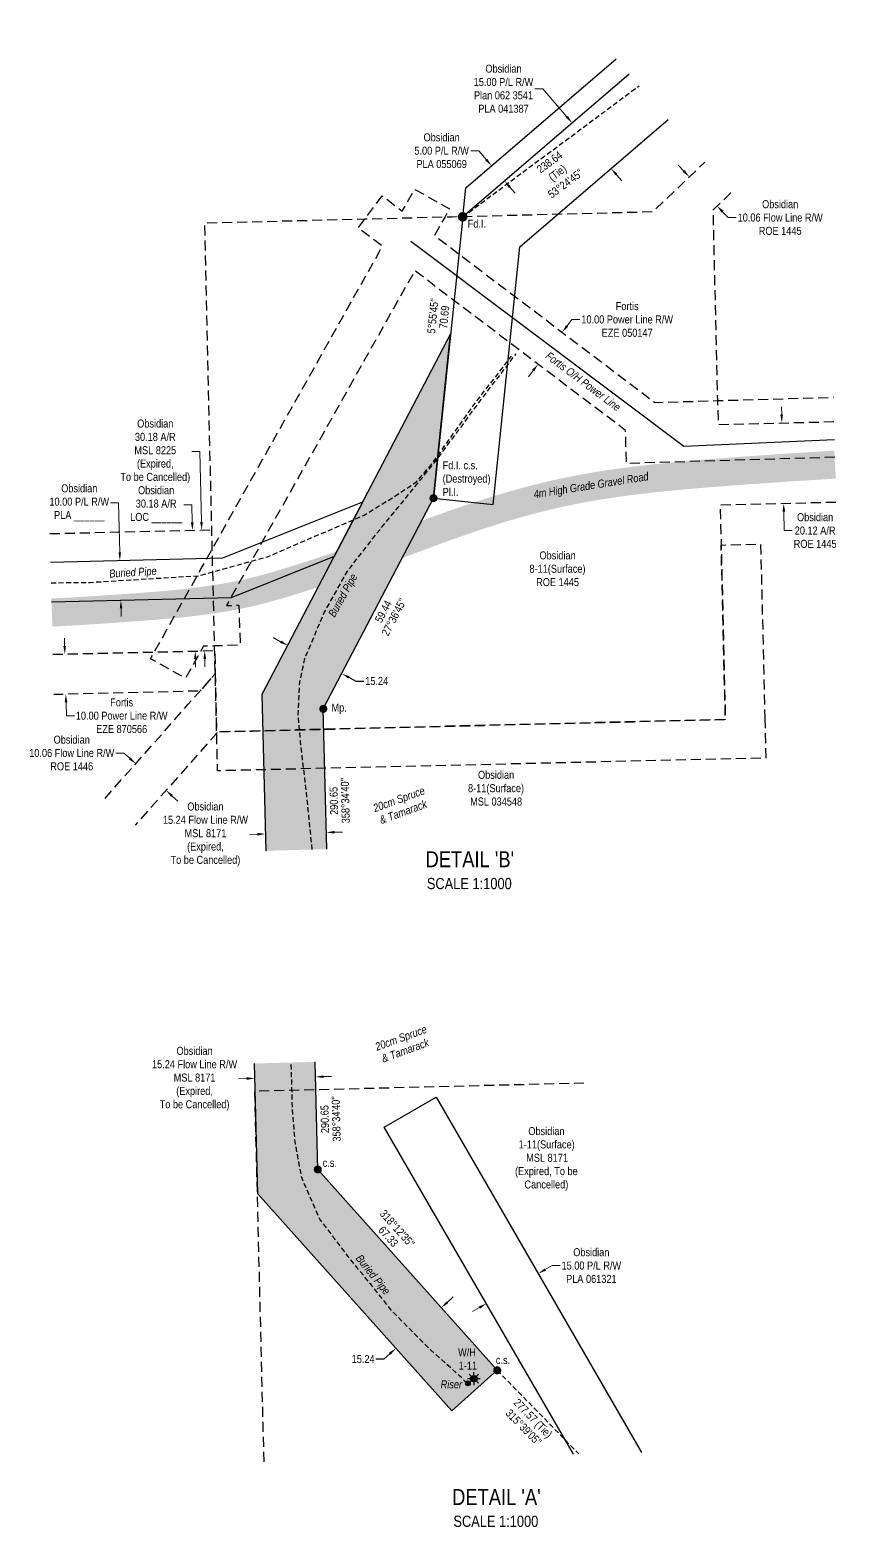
# Model space of a CAD drawing. Extents: x 616178 to 624074, y 5886652 to 5891934.
# Drawn here: x 618619 to 619643, y 5886652 to 5888523 of the extents above; entities that cross this region are included whole.
import ezdxf
from ezdxf.enums import TextEntityAlignment as Align

# ---------------------------------------------------------------- set-up
doc = ezdxf.new("R2010")
doc.units = 0
doc.header["$LTSCALE"] = 5
doc.header["$PDSIZE"] = 0.5
for name, pattern in [('foc-ACCESSROAD', [3.75, 2.5, -1.25]), ('foc-FLOWLINE', [3.75, 2.5, -1.25]), ('foc-TIELINE', [1.875, 1.25, -0.625]), ('UG_PIPE', [1.875, 1.25, -0.625])]:
    doc.linetypes.add(name, pattern=pattern)
doc.layers.get('Defpoints').update_dxf_attribs({"color": 9})
for name, color, linetype in [('AS-PIPE-UG', 44, 'UG_PIPE'), ('AS-PIPE-UG-T', 44, 'Continuous'), ('AS-POWER', 104, 'foc-POWER'), ('AS-POWER-T', 104, 'Continuous'), ('AS-ROADS', 254, 'Continuous'), ('AS-SYMBOL', 7, 'Continuous'), ('C-AR', 13, 'foc-ACCESSROAD'), ('C-RW', 13, 'Continuous'), ('C-WS', 13, 'foc-ACCESSROAD'), ('C-WS-S', 8, 'Continuous'), ('DETAIL-T', 7, 'Continuous'), ('F-EZE', 190, 'foc-FLOWLINE'), ('L-BD', 7, 'Continuous'), ('L-MON', 1, 'Continuous'), ('L-TIE', 7, 'foc-TIELINE'), ('P-PROPOSED', 10, 'Continuous'), ('P-PROPOSED-H', 21, 'Continuous'), ('P-TXT', 4, 'Continuous'), ('T-BUSH-T', 110, 'Continuous')]:
    doc.layers.add(name, color=color, linetype=linetype)
for name, color, linetype, lineweight in [('C-AR-T', 13, 'Continuous', 9), ('C-FLOWLINE-T', 13, 'Continuous', 9), ('C-RW-T', 13, 'Continuous', 9), ('C-WS-T', 13, 'Continuous', 9), ('F-EZE-T', 190, 'Continuous', 9), ('T-TEXT', 48, 'Continuous', 18)]:
    doc.layers.add(name, color=color, linetype=linetype, lineweight=lineweight)
doc.styles.add('80CG', font='ARIALN.TTF', dxfattribs={"height": 10})
doc.styles.add('80L', font='ARIALN.TTF', dxfattribs={"height": 10})
doc.styles.add('foc-LtypeFont', font='ARIALN.TTF', dxfattribs={"height": 7.35})
doc.linetypes.add('foc-POWER', pattern='A,6,-1,["P",foc-LtypeFont,S=0.2,R=0,X=-0.625,Y=-0.75],-1.24,4', length=12.24)
doc.dimstyles.new('Compass 5 000', dxfattribs={"dimscale": 5, "dimtxt": 9, "dimasz": 2, "dimexe": 0.2, "dimexo": 0.0625, "dimgap": 0.5, "dimtad": 0, "dimtih": 1, "dimtoh": 1, "dimzin": 0, "dimdsep": 46, "dimtxsty": '80CG', "dimcen": 0.1, "dimse1": 1, "dimse2": 1, "dimclrd": 256, "dimclrt": 256, "dimaunit": 1, "dimadec": 4, "dimazin": 0, "dimtfac": 0.06, "dimtofl": 0, "dimtmove": 0, "dimatfit": 1, "dimfxl": 0.2, "dimtolj": 1, "dimtzin": 0, "dimlwd": -1, "dimarcsym": 0})

# ---------------------------------------------------------------- blocks, each defined once
blk = doc.blocks.new('RISER')
h = blk.add_hatch(color=255)
h.dxf.hatch_style = 1
edge = h.paths.add_edge_path()
edge.add_arc((0, 0), 0.7, 0, 360)
blk.add_hatch(color=13).paths.add_polyline_path([(0.58, -0.15), (-0.58, -0.15, 0.774597)])
at = {"color": 13}
blk.add_line((-0.58, -0.15), (0.58, -0.15), dxfattribs=at)
blk.add_circle((0, 0), 0.6, dxfattribs=at)
blk = doc.blocks.new('GAS')
h = blk.add_hatch(color=255)
h.dxf.hatch_style = 1
edge = h.paths.add_edge_path()
edge.add_arc((0, 0), 0.9, 0, 360)
for p, q in [((-0.81, 0), (-1.62, 0)), ((-0.57, 0.57), (-1.14, 1.14)), ((0, 0.81), (0, 1.62)), ((0.57, 0.57), (1.14, 1.14)), ((1.62, 0), (0.81, 0)), ((-0.57, -0.57), (-1.14, -1.14)), ((0, -0.81), (0, -1.62)), ((1.14, -1.14), (0.57, -0.57))]:
    blk.add_line(p, q)
blk.add_circle((0, 0), 0.8)
blk = doc.blocks.new('PLIA')
at = {"color": 255, "const_width": 1}
blk.add_lwpolyline([(-0.5, 0, 1), (0.5, 0, 1)], format="xyb", close=True, dxfattribs=at)
blk = doc.blocks.new('PLIAA')
blk.add_blockref('PLIA', (0, 0))
blk = doc.blocks.new('PLIB')
at = {"color": 1}
blk.add_circle((0, 0), 0.8, dxfattribs=at)
blk = doc.blocks.new('PLIBB')
blk.add_blockref('PLIB', (0, 0))
blk = doc.blocks.new('PLICC')
for name in ['PLIAA', 'PLIBB']:
    blk.add_blockref(name, (0, 0))
blk = doc.blocks.new('PLI')
blk.add_blockref('PLICC', (0, 0))
blk = doc.blocks.new('*D463')
at = {"layer": 'C-WS-T', "transparency": 16777216}
for p, q in [((619263.3, 5886973.9), (619272, 5886978.9)), ((619272, 5886978.9), (619282, 5886978.9)), ((619181.1, 5886926.4), (619172.5, 5886921.4))]:
    blk.add_line(p, q, dxfattribs=at)
for points in [[(619262.5, 5886975.4), (619264.1, 5886972.5), (619254.6, 5886968.9)], [(619180.3, 5886927.9), (619181.9, 5886925), (619189.8, 5886931.4)]]:
    blk.add_solid(points, dxfattribs=at)
at = {"layer": 'Defpoints', "color": 0, "transparency": 16777216}
for p in [(619248.6, 5886979.3), (619254.6, 5886968.9), (619183.8, 5886941.8)]:
    blk.add_point(p, dxfattribs=at)
at = {"layer": 'C-WS-T', "transparency": 16777216, "insert": (619321, 5886978.9), "char_height": 10, "attachment_point": 5, "style": '80CG'}
blk.add_mtext('\\A1;Obsidian\\P15.00 P/L R/W\\PPLA 061321', dxfattribs=at)
blk = doc.blocks.new('*D465')
at = {"layer": 'C-AR-T', "transparency": 16777216}
for p, q in [((619558.9, 5888041.8), (619558.7, 5888051.8)), ((619561.6, 5887920.8), (619562.1, 5887897.1)), ((619562.1, 5887897.1), (619572.1, 5887897.1))]:
    blk.add_line(p, q, dxfattribs=at)
for points in [[(619560.5, 5888041.8), (619557.2, 5888041.7), (619559.1, 5888031.8)], [(619563.3, 5887920.8), (619559.9, 5887920.8), (619561.4, 5887930.8)]]:
    blk.add_solid(points, dxfattribs=at)
at = {"layer": 'Defpoints', "color": 0, "transparency": 16777216}
for p in [(619564, 5888031.9), (619561.4, 5887930.8), (619566.3, 5887930.9)]:
    blk.add_point(p, dxfattribs=at)
at = {"layer": 'C-AR-T', "transparency": 16777216, "insert": (619600.7, 5887897.1), "char_height": 10, "attachment_point": 5, "style": '80CG'}
blk.add_mtext('\\A1;Obsidian\\P20.12 A/R\\PROE 1445', dxfattribs=at)
blk = doc.blocks.new('*D464')
at = {"layer": 'C-RW-T', "transparency": 16777216}
for p, q in [((619260.3, 5888449.1), (619250.3, 5888449.1)), ((619290.5, 5888413.9), (619260.3, 5888449.1)), ((619352.3, 5888341.7), (619358.9, 5888334.2))]:
    blk.add_line(p, q, dxfattribs=at)
for points in [[(619291.8, 5888415), (619289.3, 5888412.8), (619297, 5888406.3)], [(619353.6, 5888342.8), (619351.1, 5888340.7), (619345.8, 5888349.3)]]:
    blk.add_solid(points, dxfattribs=at)
at = {"layer": 'Defpoints', "color": 0, "transparency": 16777216}
for p in [(619327.6, 5888432.5), (619297, 5888406.3), (619376.4, 5888375.5)]:
    blk.add_point(p, dxfattribs=at)
at = {"layer": 'C-RW-T', "transparency": 16777216, "insert": (619211.2, 5888449.1), "char_height": 10, "attachment_point": 5, "style": '80CG'}
blk.add_mtext('\\A1;Obsidian\\P15.00 P/L R/W\\PPlan 062 3541\\PPLA 041387', dxfattribs=at)
blk = doc.blocks.new('*D466')
at = {"layer": 'C-RW-T', "transparency": 16777216}
for p, q in [((619436.6, 5888346.2), (619429.7, 5888353.4)), ((619485.1, 5888295.3), (619492, 5888288.1)), ((619492, 5888288.1), (619502, 5888288.1))]:
    blk.add_line(p, q, dxfattribs=at)
for points in [[(619437.8, 5888347.3), (619435.4, 5888345), (619443.5, 5888338.9)], [(619486.4, 5888296.5), (619483.9, 5888294.1), (619478.2, 5888302.5)]]:
    blk.add_solid(points, dxfattribs=at)
at = {"layer": 'Defpoints', "color": 0, "transparency": 16777216}
for p in [(619456.6, 5888351.4), (619491.3, 5888315), (619478.2, 5888302.5)]:
    blk.add_point(p, dxfattribs=at)
at = {"layer": 'C-RW-T', "transparency": 16777216, "insert": (619557, 5888288.1), "char_height": 10, "attachment_point": 5, "style": '80CG'}
blk.add_mtext('\\A1;Obsidian\\P10.06 Flow Line R/W\\PROE 1445', dxfattribs=at)
blk = doc.blocks.new('fdia')
at = {"color": 255, "const_width": 1}
blk.add_lwpolyline([(-0.5, 0, 1), (0.5, 0, 1)], format="xyb", close=True, dxfattribs=at)
blk = doc.blocks.new('Fdiaa')
blk.add_blockref('fdia', (0, 0))
blk = doc.blocks.new('fdib')
at = {"color": 1, "const_width": 1.6}
blk.add_lwpolyline([(-0.4, 0, 1), (0.4, 0, 1)], format="xyb", close=True, dxfattribs=at)
at = {"color": 1}
blk.add_circle((0, 0), 0.8, dxfattribs=at)
blk = doc.blocks.new('Fdibb')
blk.add_blockref('fdib', (0, 0))
blk = doc.blocks.new('fdicc')
for name in ['Fdibb', 'Fdiaa']:
    blk.add_blockref(name, (0, 0))
blk = doc.blocks.new('FDI')
blk.add_blockref('fdicc', (0, 0))
blk = doc.blocks.new('*D467')
at = {"layer": 'C-RW-T', "transparency": 16777216}
for p, q in [((619180.2, 5888371.6), (619170.2, 5888371.6)), ((619189.8, 5888360.4), (619180.2, 5888371.6)), ((619219.1, 5888326.2), (619225.6, 5888318.6))]:
    blk.add_line(p, q, dxfattribs=at)
for points in [[(619191, 5888361.5), (619188.5, 5888359.3), (619196.3, 5888352.8)], [(619220.3, 5888327.3), (619217.8, 5888325.1), (619212.5, 5888333.8)]]:
    blk.add_solid(points, dxfattribs=at)
at = {"layer": 'Defpoints', "color": 0, "transparency": 16777216}
for p in [(619191.8, 5888349), (619196.3, 5888352.8), (619208.1, 5888330)]:
    blk.add_point(p, dxfattribs=at)
at = {"layer": 'C-RW-T', "transparency": 16777216, "insert": (619133.9, 5888371.6), "char_height": 10, "attachment_point": 5, "style": '80CG'}
blk.add_mtext('\\A1;Obsidian\\P5.00 P/L R/W\\PPLA 055069', dxfattribs=at)
blk = doc.blocks.new('*D468')
at = {"layer": 'Defpoints', "color": 0, "transparency": 16777216}
for p in [(619284.6, 5888144.8), (619320.3, 5888117.8), (619290.1, 5888077.9)]:
    blk.add_point(p, dxfattribs=at)
at = {"layer": 'F-EZE-T', "transparency": 16777216}
for p, q in [((619290.6, 5888152.8), (619296.7, 5888160.8)), ((619296.7, 5888160.8), (619306.7, 5888160.8)), ((619248.3, 5888097), (619242.3, 5888089))]:
    blk.add_line(p, q, dxfattribs=at)
for points in [[(619289.3, 5888153.8), (619292, 5888151.8), (619284.6, 5888144.8)], [(619247, 5888098), (619249.7, 5888096), (619254.4, 5888105)]]:
    blk.add_solid(points, dxfattribs=at)
at = {"layer": 'F-EZE-T', "transparency": 16777216, "insert": (619365.8, 5888160.8), "char_height": 10, "attachment_point": 5, "style": '80CG'}
blk.add_mtext('\\A1;Fortis\\P10.00 Power Line R/W\\PEZE 050147', dxfattribs=at)
blk = doc.blocks.new('*D469')
at = {"layer": 'C-AR-T', "transparency": 16777216}
for p, q in [((618831.6, 5887996), (618821.6, 5887996)), ((618833.8, 5887907.7), (618831.6, 5887996)), ((618837.9, 5887736.9), (618838.1, 5887726.9))]:
    blk.add_line(p, q, dxfattribs=at)
for points in [[(618835.4, 5887907.8), (618832.1, 5887907.7), (618834, 5887897.7)], [(618839.6, 5887736.9), (618836.2, 5887736.8), (618837.7, 5887746.9)]]:
    blk.add_solid(points, dxfattribs=at)
at = {"layer": 'Defpoints', "color": 0, "transparency": 16777216}
for p in [(618798.8, 5887896.9), (618834, 5887897.7), (618802.5, 5887746)]:
    blk.add_point(p, dxfattribs=at)
at = {"layer": 'C-AR-T', "transparency": 16777216, "insert": (618776, 5887996), "char_height": 10, "attachment_point": 5, "style": '80CG'}
blk.add_mtext('\\A1;Obsidian\\P30.18 A/R\\PMSL 8225\\P{\\A0;(Expired, \\PTo be Cancelled)}', dxfattribs=at)
blk = doc.blocks.new('*D470')
at = {"layer": 'C-RW-T', "transparency": 16777216}
for p, q in [((618730.1, 5887931.8), (618720.1, 5887931.8)), ((618731.6, 5887869.8), (618730.1, 5887931.8)), ((618733.3, 5887799.8), (618733.5, 5887789.8))]:
    blk.add_line(p, q, dxfattribs=at)
for points in [[(618733.2, 5887869.8), (618729.9, 5887869.7), (618731.8, 5887859.8)], [(618734.9, 5887799.8), (618731.6, 5887799.8), (618733, 5887809.8)]]:
    blk.add_solid(points, dxfattribs=at)
at = {"layer": 'Defpoints', "color": 0, "transparency": 16777216}
for p in [(618731.8, 5887859.8), (618764.2, 5887860.6), (618765.4, 5887810.6)]:
    blk.add_point(p, dxfattribs=at)
at = {"layer": 'C-RW-T', "transparency": 16777216, "insert": (618681, 5887931.8), "char_height": 10, "attachment_point": 5, "style": '80CG'}
blk.add_mtext('\\A1;Obsidian\\P10.00 P/L R/W\\PPLA ______', dxfattribs=at)
blk = doc.blocks.new('*D471')
at = {"layer": 'Defpoints', "color": 0, "transparency": 16777216}
for p in [(618693.9, 5887743.6), (618664.2, 5887692.6), (618695.1, 5887693.4)]:
    blk.add_point(p, dxfattribs=at)
at = {"layer": 'F-EZE-T', "transparency": 16777216}
for p, q in [((618662.7, 5887752.8), (618662.5, 5887762.8)), ((618664.5, 5887682.6), (618664.9, 5887665.8)), ((618664.9, 5887665.8), (618674.9, 5887665.8))]:
    blk.add_line(p, q, dxfattribs=at)
for points in [[(618664.4, 5887752.9), (618661.1, 5887752.8), (618663, 5887742.8)], [(618666.1, 5887682.6), (618662.8, 5887682.6), (618664.2, 5887692.6)]]:
    blk.add_solid(points, dxfattribs=at)
at = {"layer": 'F-EZE-T', "transparency": 16777216, "insert": (618734, 5887665.8), "char_height": 10, "attachment_point": 5, "style": '80CG'}
blk.add_mtext('\\A1;Fortis\\P10.00 Power Line R/W\\PEZE 870566', dxfattribs=at)
blk = doc.blocks.new('*D472')
at = {"layer": 'C-FLOWLINE-T', "transparency": 16777216}
for p, q in [((618736.6, 5887619.2), (618726.6, 5887619.2)), ((618744.1, 5887612.6), (618736.6, 5887619.2)), ((618796.9, 5887565.8), (618804.4, 5887559.2))]:
    blk.add_line(p, q, dxfattribs=at)
for points in [[(618745.2, 5887613.8), (618743, 5887611.3), (618751.6, 5887606)], [(618798, 5887567.1), (618795.8, 5887564.6), (618789.4, 5887572.5)]]:
    blk.add_solid(points, dxfattribs=at)
at = {"layer": 'Defpoints', "color": 0, "transparency": 16777216}
for p in [(618741.7, 5887594.8), (618751.6, 5887606), (618779.6, 5887561.3)]:
    blk.add_point(p, dxfattribs=at)
at = {"layer": 'C-FLOWLINE-T', "transparency": 16777216, "insert": (618671.6, 5887619.2), "char_height": 10, "attachment_point": 5, "style": '80CG'}
blk.add_mtext('\\A1;Obsidian\\P10.06 Flow Line R/W\\PROE 1446', dxfattribs=at)
blk = doc.blocks.new('*D473')
at = {"layer": 'Defpoints', "color": 0, "transparency": 16777216}
for p in [(618944.2, 5887758.8), (619009.1, 5887718.4), (619011.7, 5887723.5)]:
    blk.add_point(p, dxfattribs=at)
at = {"layer": 'P-TXT', "transparency": 16777216}
for p, q in [((618932.7, 5887758.3), (618923.8, 5887763)), ((619017.9, 5887713.8), (619026.8, 5887709.1)), ((619026.8, 5887709.1), (619036.8, 5887709.1))]:
    blk.add_line(p, q, dxfattribs=at)
for points in [[(618933.4, 5887759.8), (618931.9, 5887756.9), (618941.5, 5887753.7)], [(619018.7, 5887715.2), (619017.1, 5887712.3), (619009.1, 5887718.4)]]:
    blk.add_solid(points, dxfattribs=at)
at = {"layer": 'P-TXT', "transparency": 16777216, "insert": (619052.7, 5887709.1), "char_height": 10, "attachment_point": 5, "style": '80CG'}
blk.add_mtext('\\A1;15.24', dxfattribs=at)
blk = doc.blocks.new('*D474')
at = {"layer": 'Defpoints', "color": 0, "transparency": 16777216}
for p in [(619119, 5886942.5), (619062.2, 5886891.7), (619076.6, 5886875.6)]:
    blk.add_point(p, dxfattribs=at)
at = {"layer": 'P-TXT', "transparency": 16777216}
for p, q in [((619140.9, 5886933), (619148.4, 5886939.7)), ((619069.2, 5886868.9), (619061.7, 5886862.2)), ((619061.7, 5886862.2), (619051.7, 5886862.2))]:
    blk.add_line(p, q, dxfattribs=at)
for points in [[(619139.8, 5886934.2), (619142, 5886931.8), (619133.4, 5886926.3)], [(619068.1, 5886870.1), (619070.3, 5886867.6), (619076.6, 5886875.6)]]:
    blk.add_solid(points, dxfattribs=at)
at = {"layer": 'P-TXT', "transparency": 16777216, "insert": (619035.8, 5886862.2), "char_height": 10, "attachment_point": 5, "style": '80CG'}
blk.add_mtext('\\A1;15.24', dxfattribs=at)
blk = doc.blocks.new('*D483')
at = {"layer": 'C-FLOWLINE-T', "transparency": 16777216}
for p, q in [((618999.8, 5887520.3), (619009.8, 5887520.5)), ((618903.7, 5887517.9), (618893.7, 5887517.6))]:
    blk.add_line(p, q, dxfattribs=at)
for points in [[(618903.6, 5887519.5), (618903.7, 5887516.2), (618913.7, 5887518.1)], [(618999.8, 5887521.9), (618999.9, 5887518.6), (618989.8, 5887520)]]:
    blk.add_solid(points, dxfattribs=at)
at = {"layer": 'Defpoints', "color": 0, "transparency": 16777216}
for p in [(618912.7, 5887557.7), (618988.9, 5887559.6), (618913.7, 5887518.1)]:
    blk.add_point(p, dxfattribs=at)
at = {"layer": 'C-FLOWLINE-T', "transparency": 16777216, "insert": (618838.7, 5887517.6), "char_height": 10, "attachment_point": 5, "style": '80CG'}
blk.add_mtext('\\A1;Obsidian\\P15.24 Flow Line R/W\\PMSL 8171\\P(Expired,\\PTo be Cancelled)', dxfattribs=at)
blk = doc.blocks.new('*D484')
at = {"layer": 'C-FLOWLINE-T', "transparency": 16777216}
for p, q in [((618890.1, 5887212.6), (618880.1, 5887212.3)), ((618986.2, 5887215), (618996.2, 5887215.2))]:
    blk.add_line(p, q, dxfattribs=at)
for points in [[(618890, 5887214.3), (618890.1, 5887210.9), (618900.1, 5887212.8)], [(618986.2, 5887216.6), (618986.3, 5887213.3), (618976.2, 5887214.7)]]:
    blk.add_solid(points, dxfattribs=at)
at = {"layer": 'Defpoints', "color": 0, "transparency": 16777216}
for p in [(618899.1, 5887252.4), (618975.3, 5887254.3), (618900.1, 5887212.8)]:
    blk.add_point(p, dxfattribs=at)
at = {"layer": 'C-FLOWLINE-T', "transparency": 16777216, "insert": (618825.1, 5887212.3), "char_height": 10, "attachment_point": 5, "style": '80CG'}
blk.add_mtext('\\A1;Obsidian\\P15.24 Flow Line R/W\\PMSL 8171\\P(Expired,\\PTo be Cancelled)', dxfattribs=at)
blk = doc.blocks.new('*D485')
at = {"layer": 'C-AR-T', "transparency": 16777216}
for p, q in [((618821.7, 5887929.4), (618811.7, 5887929.4)), ((618822.2, 5887907.4), (618821.7, 5887929.4)), ((618826.1, 5887736.6), (618826.3, 5887726.6))]:
    blk.add_line(p, q, dxfattribs=at)
for points in [[(618823.9, 5887907.5), (618820.5, 5887907.4), (618822.4, 5887897.4)], [(618827.8, 5887736.7), (618824.4, 5887736.6), (618825.9, 5887746.6)]]:
    blk.add_solid(points, dxfattribs=at)
at = {"layer": 'Defpoints', "color": 0, "transparency": 16777216}
for p in [(618799.8, 5887896.9), (618822.4, 5887897.4), (618803.2, 5887746.1)]:
    blk.add_point(p, dxfattribs=at)
at = {"layer": 'C-AR-T', "transparency": 16777216, "insert": (618777.1, 5887929.4), "char_height": 10, "attachment_point": 5, "style": '80CG'}
blk.add_mtext('\\A1;Obsidian\\P30.18 A/R\\PLOC ______', dxfattribs=at)

msp = doc.modelspace()

# ---------------------------------------------------------------- hatches: boundary and pattern name
at = {"layer": 'P-PROPOSED-H'}
h = msp.add_hatch(color=256, dxfattribs=at)
h.dxf.hatch_style = 1
h.paths.add_polyline_path([(618990.363, 5887499.096), (618986.011, 5887674.337), (619123.706, 5887937.582), (619145.009, 5888142.715), (618909.344, 5887692.171), (618914.187, 5887497.204)])
h = msp.add_hatch(color=256, dxfattribs=at)
h.dxf.hatch_style = 1
h.paths.add_polyline_path([(618899.601, 5887231.441), (618975.777, 5887233.333), (618979.114, 5887098.994), (619203.374, 5886848.089), (619146.56, 5886797.309), (618903.633, 5887069.099)])

# ---------------------------------------------------------------- linework, layer by layer
at = {"layer": 'AS-PIPE-UG', "flags": 128}
for points in [[(618972.099, 5887498.642), (618964.916, 5887570.512), (618957.456, 5887633.457), (618954.591, 5887667.122), (618956.596, 5887707.847), (618963.066, 5887737.422), (618987.206, 5887794.697), (619016.151, 5887846.232), (619053.076, 5887893.942), (619085.246, 5887933.042), (619119.806, 5887975.857), (619123.526, 5887979.832), (619178.656, 5888054.257), (619226.866, 5888117.977)], [(618645.868, 5887831.863), (618694.531, 5887832.417), (618831.491, 5887840.812), (618916.216, 5887864.462), (618964.011, 5887885.062), (619036.161, 5887915.817), (619074.351, 5887939.392), (619102.466, 5887957.902), (619123.151, 5887982.222), (619174.131, 5888054.162), (619221.351, 5888115.002)], [(619165.589, 5886831.829), (619156.689, 5886840.924), (619120.344, 5886873.294), (619072.564, 5886921.409), (619045.249, 5886955.524), (619018.329, 5886988.824), (618981.839, 5887036.874), (618958.974, 5887088.934), (618950.674, 5887133.949), (618947.474, 5887175.929), (618945.912, 5887232.591)]]:
    msp.add_lwpolyline(points, dxfattribs=at)
at = {"layer": 'AS-POWER'}
msp.add_lwpolyline([(619095.259, 5888258.544), (619367.833, 5888054.294), (619436.673, 5888002.715), (619624.902, 5888010.788)], dxfattribs=at)
at = {"layer": 'AS-ROADS'}
msp.add_lwpolyline([(618646.774, 5887794.741, 35, 35, 0.00434566), (618694.647, 5887797.391, 35, 35, 0.0036697), (618781.851, 5887803.622, 35, 35, 0.02063044), (618861.174, 5887813.181, 35, 35, 0.02852005), (618917.621, 5887825.697, 35, 35, 0.00855357), (618956.566, 5887837.418, 35, 35, 0.00500933), (619022.496, 5887859.227, 35, 35, 0.00858931), (619100.51, 5887887.409, 35, 35, -0.00939443), (619171.881, 5887913.062, 35, 35, -0.01608993), (619241.841, 5887934.251, 35, 35, -0.01814546), (619305.021, 5887948.752, 35, 35, -0.01634999), (619367.8, 5887958.667, 35, 35, -0.01120323), (619460.066, 5887968.067, 35, 35, -0.00508824), (619625.609, 5887979.499, 35, 35, -0.00807111)], format="xyseb", dxfattribs=at)
at = {"layer": 'C-AR', "flags": 128}
for points in [[(618644.368, 5887893.352), (618846.651, 5887897.991)], [(618648.048, 5887742.55), (618850.232, 5887747.187)]]:
    msp.add_lwpolyline(points, dxfattribs=at)
at = {"layer": 'C-RW', "flags": 128}
for points in [[(619368.441, 5888467.346), (619160.201, 5888288.992), (619163.969, 5888325.159), (619352.16, 5888486.354)], [(619368.368, 5888467.431), (619160.201, 5888288.992), (619123.706, 5887937.582), (619198.304, 5887929.835), (619231.711, 5888251.507), (619417.158, 5888410.47)], [(618645.238, 5887857.695), (618860.506, 5887862.877), (619035.224, 5887932.828), (618999.59, 5887864.703), (618870.721, 5887813.109), (618646.458, 5887807.71)], [(619298.581, 5886743.414), (619062.274, 5887151.738), (619127.165, 5887189.298), (619205.46, 5887054.013), (619383.748, 5886745.525)]]:
    msp.add_lwpolyline(points, dxfattribs=at)
at = {"layer": 'C-WS', "flags": 128}
for points in [[(619626.675, 5887932.265), (619482.034, 5887928.999), (619483.254, 5887879.027), (619488.501, 5887661.16), (618974.298, 5887648.573), (618898.078, 5887646.711), (618852.716, 5887645.599), (618850.985, 5887719.889), (618850.572, 5887732.602), (618850.097, 5887752.955), (618847.203, 5887874.105), (618846.984, 5887883.38), (618837.912, 5888281.398), (619038.028, 5888286.454), (619138.115, 5888288.984), (619146.975, 5888289.207), (619267.623, 5888292.26), (619398.049, 5888295.559), (619462.712, 5888357.287)], [(619495.499, 5888319.008), (619472.922, 5888297.457), (619478.493, 5888059.406), (619479.545, 5888029.63), (619624.396, 5888033.175)], [(618713.183, 5887562.564), (618817.258, 5887680.118), (618851.025, 5887718.263), (618852.756, 5887643.973), (618751.002, 5887529.072)], [(618911.949, 5886733.827), (618902.942, 5887097.058), (618900.464, 5887197.009), (619311.682, 5887207.205)]]:
    msp.add_lwpolyline(points, dxfattribs=at)
msp.add_lwpolyline([(619537.839, 5887662.951), (619539.049, 5887612.965), (618975.487, 5887599.814), (618899.265, 5887598.038), (618853.847, 5887596.979), (618852.716, 5887645.599), (618898.078, 5887646.711), (618974.298, 5887648.573), (619488.501, 5887661.16), (619483.254, 5887879.027), (619532.573, 5887880.117), (619537.839, 5887662.951)], close=True, dxfattribs=at)
at = {"layer": 'F-EZE', "flags": 128}
for points in [[(619625.401, 5887988.673), (619480.396, 5887984.388), (619424.891, 5887982.747), (619364.88, 5887980.972), (619363.662, 5888022.187), (619208.018, 5888140.08), (619137.037, 5888193.843), (619124.662, 5888203.215), (619100.253, 5888221.709), (618877.467, 5887825.879), (618864.842, 5887803.449), (618880.57, 5887803.923), (618882.075, 5887753.916), (618850.097, 5887752.955), (618836.185, 5887752.537), (618824.612, 5887731.968), (618813.671, 5887712.524), (618781.017, 5887730.901), (618770.075, 5887737.064), (618833.873, 5887850.419), (618847.203, 5887874.105), (619060.004, 5888252.198), (619029.55, 5888275.262), (619038.028, 5888286.454), (619059.756, 5888315.144), (619084.77, 5888296.199), (619100.156, 5888323.542), (619143.752, 5888299.003), (619138.115, 5888288.984), (619125.019, 5888265.714), (619143.1, 5888252.012), (619154.87, 5888243.099), (619214.079, 5888198.251), (619400.426, 5888057.097), (619478.493, 5888059.406), (619623.707, 5888063.701)], [(618648.05, 5887742.453), (618780.677, 5887745.486), (618824.271, 5887746.553), (618850.232, 5887747.187), (618851.025, 5887718.263), (618831.934, 5887696.697), (618649.275, 5887692.24)]]:
    msp.add_lwpolyline(points, dxfattribs=at)
at = {"layer": 'L-TIE', "flags": 128}
for points in [[(619160.201, 5888288.992), (619380.888, 5888452.814)], [(619203.374, 5886848.089), (619305.53, 5886743.586)]]:
    msp.add_lwpolyline(points, dxfattribs=at)
at = {"layer": 'P-PROPOSED', "flags": 128}
for points in [[(618990.363, 5887499.096), (618986.011, 5887674.337), (619123.706, 5887937.582), (619145.009, 5888142.715), (618909.344, 5887692.171), (618914.187, 5887497.204)], [(618899.601, 5887231.441), (618903.633, 5887069.099), (619146.56, 5886797.309), (619203.374, 5886848.089), (618979.114, 5887098.994), (618975.777, 5887233.333)]]:
    msp.add_lwpolyline(points, dxfattribs=at)

# ---------------------------------------------------------------- block references
at = {"layer": 'AS-SYMBOL', "xscale": 4.99821265, "yscale": 4.99821265, "zscale": 4.99821265}
msp.add_blockref('RISER', (619166.734, 5886831.784), dxfattribs=at)
at = {"layer": 'C-WS-S', "xscale": 4.99821265, "yscale": 4.99821265, "zscale": 4.99821265}
msp.add_blockref('GAS', (619174.144, 5886837.629), dxfattribs=at)
at = {"layer": 'L-MON', "xscale": 4.99821265, "yscale": 4.99821265, "zscale": 4.99821265}
msp.add_blockref('FDI', (619160.201, 5888288.992), dxfattribs=at)
at = {"layer": 'L-MON', "color": 5, "xscale": 4.99821265, "yscale": 4.99821265, "zscale": 4.99821265}
for p in [(619123.706, 5887937.582), (618986.011, 5887674.337), (618979.114, 5887098.994), (619203.374, 5886848.089)]:
    msp.add_blockref('PLI', p, dxfattribs=at)

# ---------------------------------------------------------------- texts
at = {"layer": 'AS-PIPE-UG-T', "char_height": 9.99643, "attachment_point": 1, "style": '80L'}
for insert, rotation in [((618718.232, 5887848.26), 3.507572), ((618991.457, 5887792.937), 60.678945), ((619033.657, 5886993.93), 308.683354)]:
    msp.add_mtext_dynamic_manual_height_columns('{\\fArial Narrow|b0|i1|c0|p34;Buried Pipe}', width=95.93219, gutter_width=50, heights=[0], dxfattribs=dict(at, insert=insert, rotation=rotation))
at = {"layer": 'AS-POWER-T', "insert": (619268.792, 5888121.216), "char_height": 9.99643, "attachment_point": 1, "rotation": 323.157796, "style": '80L'}
msp.add_mtext_dynamic_manual_height_columns('{\\fArial Narrow|b0|i1|c0|p34;Fortis O/H Power Line}', width=112.50109, gutter_width=50, heights=[0], dxfattribs=at)
at = {"layer": 'C-WS-S', "insert": (619154.323, 5886875.566), "char_height": 9.99643, "attachment_point": 1, "style": '80L'}
msp.add_mtext_dynamic_manual_height_columns('\\pi0.13223;W/H\\P\\pi0.9198;1-11', width=21.40969, gutter_width=50, heights=[0], dxfattribs=at)
at = {"layer": 'C-WS-T', "char_height": 10, "attachment_point": 1, "style": '80L'}
for s, insert in [('\\pi21.624;Obsidian\\P\\pi9.1004;8-11(Surface)\\P\\pi17.474;ROE 1445', (619234.567, 5887871.102)), ('\\pi21.624;Obsidian\\P\\pi9.1004;8-11(Surface)\\P\\pi11.744;MSL 034548', (619157.77, 5887596.996)), ('\\pi21.624;Obsidian\\P\\pi9.4858;1-11(Surface)\\P\\pi18.916;MSL 8171\\P\\pi4.9736;(Expired, To be \\P\\pi16.785;Cancelled)', (619220.643, 5887151.96))]:
    msp.add_mtext_dynamic_manual_height_columns(s, width=87.08217, gutter_width=50, heights=[0], dxfattribs=dict(at, insert=insert))
at = {"layer": 'DETAIL-T', "color": 3, "char_height": 20, "width": 225.8342, "attachment_point": 1, "style": '80CG'}
for s, insert in [("\\pi59.022;DETAIL 'B'\\P\\pi60.627;{\\H0.7x;SCALE 1:1000}", (619054.798, 5887496.516)), ("\\pi59.022;DETAIL 'A'\\P\\pi60.627;{\\H0.7x;SCALE 1:1000}", (619087.992, 5886699.842))]:
    msp.add_mtext(s, dxfattribs=dict(at, insert=insert))
at = {"layer": 'L-BD', "style": '80L'}
for s, height, rotation, p in [("5°55'45''", 9.9964, 84.0709, (619122.951, 5888165.213)), ('70.69', 9.9964, 84.0709, (619137.119, 5888163.741)), ('59.44', 9.9964, 62.3874, (619060.951, 5887796.041)), ("27°36'45''", 9.9964, 62.3874, (619074.238, 5887789.091)), ('290.65', 9.9964, 91.4228, (618999.143, 5887559.444)), ("358°34'40''", 9.99643, 91.4228, (619013.384, 5887559.798)), ("358°34'40''", 9.99643, 91.4228, (619002.071, 5887162.242)), ('290.65', 9.9964, 91.4228, (618987.831, 5887161.888)), ("318°12'35''", 9.99643, 311.7905, (619078.495, 5887025.306)), ('67.33', 9.9964, 311.7905, (619067.315, 5887015.314)), ('277.57 (Tie)', 9.99643, 314.3492, (619247.204, 5886787.317)), ("315°39'05''", 9.99643, 314.3492, (619236.482, 5886776.835))]:
    msp.add_text(s, height=height, rotation=rotation, dxfattribs=at).set_placement(p, align=Align.MIDDLE)
at = {"layer": 'L-MON', "attachment_point": 1, "style": '80L'}
for s, width, insert, char_height in [('Fd.I.', 31.61375, (619166.525, 5888285.504), 9.9964), ('Fd.I. c.s.\\P(Destroyed)\\PPl.I.', 49.96295, (619135.157, 5887983.674), 9.99643), ('Mp.', 18.21733, (618996.271, 5887681.033), 9.9964), ('c.s.', 16.94857, (618985.296, 5887112.314), 9.9964), ('c.s.', 16.94857, (619201.705, 5886865.965), 9.9964)]:
    msp.add_mtext_dynamic_manual_height_columns(s, width=width, gutter_width=50, heights=[0], dxfattribs=dict(at, insert=insert, char_height=char_height))
at = {"layer": 'T-BUSH-T', "char_height": 9.99643, "attachment_point": 1, "rotation": 20, "style": '80L'}
for insert in [(619046.731, 5887554.5), (619049.287, 5887256.444)]:
    msp.add_mtext_dynamic_manual_height_columns('\\pi0.39955;{\\fArial Narrow|b0|i1|c0|p34;20cm Spruce\\P\\pi2.9362;& Tamarack}', width=67.3101, gutter_width=50, heights=[0], dxfattribs=dict(at, insert=insert))
at = {"layer": 'T-TEXT', "insert": (619247.781, 5887947.179), "char_height": 9.99643, "attachment_point": 1, "rotation": 9.05362, "style": '80L'}
msp.add_mtext_dynamic_manual_height_columns('\\pi0.33857;{\\fArial Narrow|b0|i1|c0|p34;4m High Grade Gravel Road}', width=145.8367, gutter_width=50, heights=[0], dxfattribs=at)
at = {"layer": 'T-TEXT', "insert": (619132.646, 5886835.597), "char_height": 9.99643, "attachment_point": 1, "style": '80L'}
msp.add_mtext_dynamic_manual_height_columns('{\\fArial Narrow|b0|i1|c0|p34;Riser}', width=27.82169, gutter_width=50, heights=[0], dxfattribs=at)

# ---------------------------------------------------------------- dimensions: what is measured, and where the dimension line sits
at = {"layer": 'C-AR-T'}
for base, p1, p2, angle, text, picture, middle in [((618834.019, 5887897.744), (618802.485, 5887746.02), (618798.84, 5887896.895), 91.384019, 'Obsidian\\P30.18 A/R\\PMSL 8225\\P{\\A0;(Expired, \\PTo be Cancelled)}', '*D469', (618776.018, 5887995.957)), ((619561.385, 5887930.791), (619563.989, 5888031.883), (619566.269, 5887930.901), 271.293816, 'Obsidian\\P20.12 A/R\\PROE 1445', '*D465', (619600.713, 5887897.148)), ((618822.421, 5887897.435), (618803.23, 5887746.11), (618799.772, 5887896.916), 91.313839, 'Obsidian\\P30.18 A/R\\PLOC ______', '*D485', (618777.083, 5887929.425))]:
    dim = msp.add_linear_dim(base=base, p1=p1, p2=p2, angle=angle, text=text, dimstyle='Compass 5 000', dxfattribs=at)
    dim.commit()
    dim.dimension.update_dxf_attribs({"geometry": picture, "text_midpoint": middle, "dimtype": 161})
at = {"layer": 'C-FLOWLINE-T'}
for base, p1, p2, angle, text, picture, middle in [((618751.602, 5887605.956), (618779.573, 5887561.334), (618741.748, 5887594.829), 138.474183, 'Obsidian\\P10.06 Flow Line R/W\\PROE 1446', '*D472', (618671.629, 5887619.215)), ((618913.667, 5887518.11), (618988.861, 5887559.567), (618912.685, 5887557.675), 181.422766, 'Obsidian\\P15.24 Flow Line R/W\\PMSL 8171\\P(Expired,\\PTo be Cancelled)', '*D483', (618838.674, 5887517.614)), ((618900.063, 5887212.841), (618975.256, 5887254.298), (618899.08, 5887252.406), 181.422766, 'Obsidian\\P15.24 Flow Line R/W\\PMSL 8171\\P(Expired,\\PTo be Cancelled)', '*D484', (618825.069, 5887212.344))]:
    dim = msp.add_linear_dim(base=base, p1=p1, p2=p2, angle=angle, text=text, dimstyle='Compass 5 000', dxfattribs=at)
    dim.commit()
    dim.dimension.update_dxf_attribs({"geometry": picture, "text_midpoint": middle, "dimtype": 161})
at = {"layer": 'C-RW-T'}
for base, p1, p2, angle, text, picture, middle in [((619297.03, 5888406.281), (619376.373, 5888375.51), (619327.562, 5888432.452), 130.602914, 'Obsidian\\P15.00 P/L R/W\\PPlan 062 3541\\PPLA 041387', '*D464', (619211.206, 5888449.141)), ((619196.272, 5888352.829), (619208.065, 5888329.987), (619191.79, 5888348.989), 130.581682, 'Obsidian\\P5.00 P/L R/W\\PPLA 055069', '*D467', (619133.887, 5888371.624)), ((619478.24, 5888302.533), (619456.552, 5888351.409), (619491.304, 5888315.003), 313.668649, 'Obsidian\\P10.06 Flow Line R/W\\PROE 1445', '*D466', (619557.05, 5888288.066)), ((618731.811, 5887859.779), (618765.383, 5887810.573), (618764.18, 5887860.558), 91.379053, 'Obsidian\\P10.00 P/L R/W\\PPLA ______', '*D470', (618680.992, 5887931.783))]:
    dim = msp.add_linear_dim(base=base, p1=p1, p2=p2, angle=angle, text=text, dimstyle='Compass 5 000', dxfattribs=at)
    dim.commit()
    dim.dimension.update_dxf_attribs({"geometry": picture, "text_midpoint": middle, "dimtype": 161})
at = {"layer": 'C-WS-T'}
dim = msp.add_aligned_dim(p1=(619183.751, 5886941.834), p2=(619248.625, 5886979.327), distance=-12.022, text='Obsidian\\P15.00 P/L R/W\\PPLA 061321', dimstyle='Compass 5 000', dxfattribs=at)
dim.commit()
dim.dimension.update_dxf_attribs({"geometry": '*D463', "text_midpoint": (619321.042, 5886978.926)})
at = {"layer": 'F-EZE-T'}
dim = msp.add_aligned_dim(p1=(619290.126, 5888077.887), p2=(619320.333, 5888117.766), distance=44.845, text='Fortis\\P10.00 Power Line R/W\\PEZE 050147', dimstyle='Compass 5 000', dxfattribs=at)
dim.commit()
dim.dimension.update_dxf_attribs({"geometry": '*D468', "text_midpoint": (619365.803, 5888160.786)})
dim = msp.add_linear_dim(base=(618664.219, 5887692.604), p1=(618693.864, 5887743.601), p2=(618695.09, 5887693.358), angle=271.397817, text='Fortis\\P10.00 Power Line R/W\\PEZE 870566', dimstyle='Compass 5 000', dxfattribs=at)
dim.commit()
dim.dimension.update_dxf_attribs({"geometry": '*D471', "text_midpoint": (618734.014, 5887665.779), "dimtype": 161})
at = {"layer": 'P-TXT'}
for base, p1, p2, angle, picture, middle in [((619009.054, 5887718.391), (618944.216, 5887758.838), (619011.737, 5887723.52), 332.38738, '*D473', (619052.714, 5887709.121)), ((619076.626, 5886875.551), (619118.977, 5886942.513), (619062.164, 5886891.733), 221.790486, '*D474', (619035.777, 5886862.223))]:
    dim = msp.add_linear_dim(base=base, p1=p1, p2=p2, angle=angle, text='15.24', dimstyle='Compass 5 000', dxfattribs=at)
    dim.commit()
    dim.dimension.update_dxf_attribs({"geometry": picture, "text_midpoint": middle, "dimtype": 161})

# ---------------------------------------------------------------- next in the draw order: texts
at = {"layer": 'L-BD', "insert": (619265.767, 5888361.43), "char_height": 9.99643, "width": 60.45562, "attachment_point": 2, "rotation": 36.5874, "style": '80L', "bg_fill": 3, "box_fill_scale": 1.1, "bg_fill_color": 256, "bg_fill_transparency": 0}
msp.add_mtext("238.64 (Tie) 53°24'45''", dxfattribs=at)

doc.saveas('drawing.dxf')
